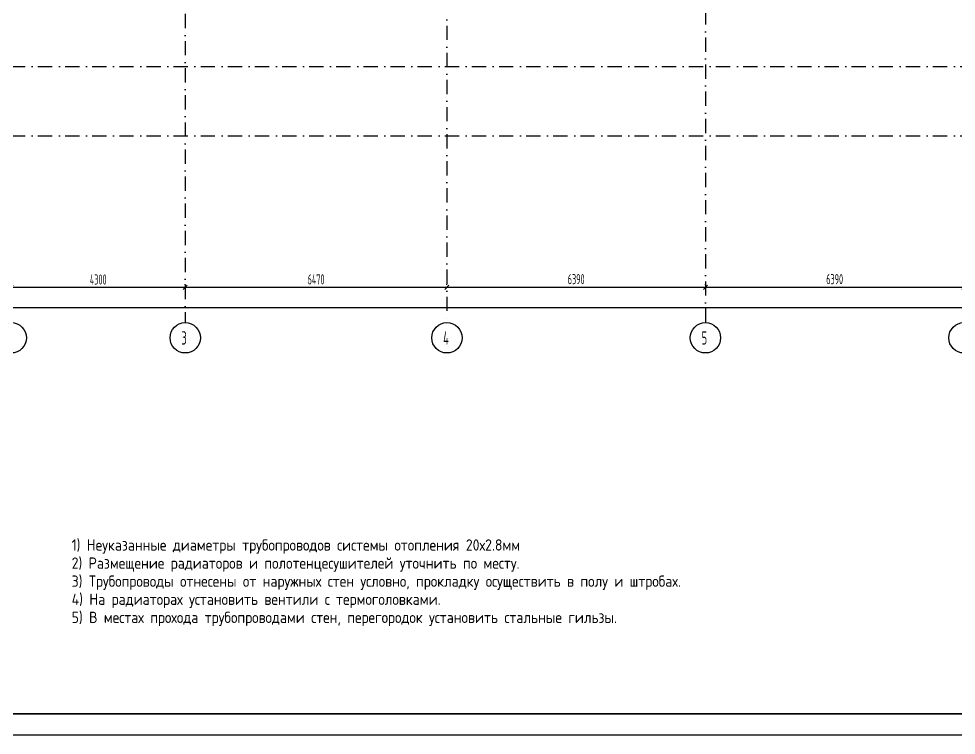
# Model space of a CAD drawing. Extents: x -1560602 to 321118, y -2308202 to -430103.
# Drawn here: x -1545839 to -1522665, y -2067694 to -2049970 of the extents above; entities that cross this region are included whole.
import ezdxf

# ---------------------------------------------------------------- set-up
doc = ezdxf.new("R2010")
doc.units = 0
doc.header["$MEASUREMENT"] = 0
doc.header["$PDSIZE"] = -5
doc.linetypes.add('Dot & Dashed', pattern=[670.277762, 352.777767, -176.388884, 0, -141.111112])
doc.linetypes.add('Штрихпунктирная', pattern=[0.670278, 0.352778, -0.176389, 0, -0.141111])
doc.layers.get('0').update_dxf_attribs({"color": 255, "linetype": 'CONTINUOUS'})
doc.layers.get('Defpoints').update_dxf_attribs({"linetype": 'CONTINUOUS'})
doc.layers.add('Оси', color=253, linetype='Dot & Dashed')
doc.layers.add('РАЗМЕРЫ', color=255, linetype='CONTINUOUS')
doc.styles.add('GOST 2.304', font='CS_Gost2304.shx', dxfattribs={"width": 0.7})
doc.styles.get("Standard").update_dxf_attribs({"font": 'spds.shx', "width": 0.7, "height": 250})
doc.styles.add('СГЕНЕРИР_СТИЛЬ_1', font='')
doc.styles.get('СГЕНЕРИР_СТИЛЬ_1').set_extended_font_data('GOST_type_A')
doc.dimstyles.new('SPDS', dxfattribs={"dimscale": 100, "dimtxt": 2.5, "dimasz": 1, "dimexe": 0.75, "dimexo": 0.625, "dimtad": 1, "dimdec": 0, "dimtxsty": 'GOST 2.304', "dimblk": 'OBLIQUE', "dimcen": 2.5, "dimdle": 1, "dimadec": 0, "dimazin": 2, "dimtfac": 0.75, "dimtdec": 0, "dimtmove": 0, "dimatfit": 0, "dimfxl": 1, "dimtolj": 1, "dimarcsym": 1})

# ---------------------------------------------------------------- blocks, each defined once
blk = doc.blocks.new('ARROWHEAD_6')
at = {"color": 0, "linetype": 'Continuous', "lineweight": 0}
for p, q in [((0, 0), (-1, 0)), ((-0.5, -0.5), (0.5, 0.5))]:
    blk.add_line(p, q, dxfattribs=at)
blk = doc.blocks.new('_Oblique')
at = {"color": 0, "linetype": 'ByBlock', "lineweight": -2}
blk.add_line((-0.5, -0.5), (0.5, 0.5), dxfattribs=at)
blk = doc.blocks.new('*D239')
at = {"layer": 'Defpoints', "color": 0, "transparency": 16777216}
for p in [(-1546025, -2056614), (-1541725, -2056614), (-1541725, -2056614)]:
    blk.add_point(p, dxfattribs=at)
at = {"layer": 'РАЗМЕРЫ', "color": 0, "lineweight": -2, "transparency": 16777216}
for p, q in [((-1546125, -2056614), (-1541625, -2056614)), ((-1546025, -2056551), (-1546025, -2056539)), ((-1541725, -2056676), (-1541725, -2056689))]:
    blk.add_line(p, q, dxfattribs=at)
at = {"layer": 'РАЗМЕРЫ', "color": 0, "lineweight": -2, "transparency": 16777216, "xscale": 100, "yscale": 100, "zscale": 100, "rotation": 180}
blk.add_blockref('_Oblique', (-1546025, -2056614), dxfattribs=at)
at = {"layer": 'РАЗМЕРЫ', "color": 0, "lineweight": -2, "transparency": 16777216, "xscale": 100, "yscale": 100, "zscale": 100}
blk.add_blockref('_Oblique', (-1541725, -2056614), dxfattribs=at)
at = {"layer": 'РАЗМЕРЫ', "color": 0, "transparency": 16777216, "insert": (-1543875, -2056421), "char_height": 250, "attachment_point": 5}
blk.add_mtext('\\A1;4300', dxfattribs=at)
blk = doc.blocks.new('*D240')
at = {"layer": 'Defpoints', "color": 0, "transparency": 16777216}
for p in [(-1541725, -2056614), (-1535255, -2056614), (-1535255, -2056614)]:
    blk.add_point(p, dxfattribs=at)
at = {"layer": 'РАЗМЕРЫ', "color": 0, "lineweight": -2, "transparency": 16777216}
for p, q in [((-1541825, -2056614), (-1535155, -2056614)), ((-1541725, -2056551), (-1541725, -2056539)), ((-1535255, -2056551), (-1535255, -2056539))]:
    blk.add_line(p, q, dxfattribs=at)
at = {"layer": 'РАЗМЕРЫ', "color": 0, "lineweight": -2, "transparency": 16777216, "xscale": 100, "yscale": 100, "zscale": 100, "rotation": 180}
blk.add_blockref('_Oblique', (-1541725, -2056614), dxfattribs=at)
at = {"layer": 'РАЗМЕРЫ', "color": 0, "lineweight": -2, "transparency": 16777216, "xscale": 100, "yscale": 100, "zscale": 100}
blk.add_blockref('_Oblique', (-1535255, -2056614), dxfattribs=at)
at = {"layer": 'РАЗМЕРЫ', "color": 0, "transparency": 16777216, "insert": (-1538490, -2056419), "char_height": 250, "attachment_point": 5}
blk.add_mtext('\\A1;6470', dxfattribs=at)
blk = doc.blocks.new('*D241')
at = {"layer": 'Defpoints', "color": 0, "transparency": 16777216}
for p in [(-1535255, -2056614), (-1528865, -2056614), (-1528865, -2056614)]:
    blk.add_point(p, dxfattribs=at)
at = {"layer": 'РАЗМЕРЫ', "color": 0, "lineweight": -2, "transparency": 16777216}
for p, q in [((-1535355, -2056614), (-1528765, -2056614)), ((-1535255, -2056551), (-1535255, -2056539)), ((-1528865, -2056676), (-1528865, -2056689))]:
    blk.add_line(p, q, dxfattribs=at)
at = {"layer": 'РАЗМЕРЫ', "color": 0, "lineweight": -2, "transparency": 16777216, "xscale": 100, "yscale": 100, "zscale": 100, "rotation": 180}
blk.add_blockref('_Oblique', (-1535255, -2056614), dxfattribs=at)
at = {"layer": 'РАЗМЕРЫ', "color": 0, "lineweight": -2, "transparency": 16777216, "xscale": 100, "yscale": 100, "zscale": 100}
blk.add_blockref('_Oblique', (-1528865, -2056614), dxfattribs=at)
at = {"layer": 'РАЗМЕРЫ', "color": 0, "transparency": 16777216, "insert": (-1532060, -2056412), "char_height": 250, "attachment_point": 5}
blk.add_mtext('\\A1;6390', dxfattribs=at)
blk = doc.blocks.new('*D242')
at = {"layer": 'Defpoints', "color": 0, "transparency": 16777216}
for p in [(-1528865, -2056614), (-1522475, -2056614), (-1522475, -2056614)]:
    blk.add_point(p, dxfattribs=at)
at = {"layer": 'РАЗМЕРЫ', "color": 0, "lineweight": -2, "transparency": 16777216}
for p, q in [((-1528965, -2056614), (-1522375, -2056614)), ((-1528865, -2056551), (-1528865, -2056539)), ((-1522475, -2056551), (-1522475, -2056539))]:
    blk.add_line(p, q, dxfattribs=at)
at = {"layer": 'РАЗМЕРЫ', "color": 0, "lineweight": -2, "transparency": 16777216, "xscale": 100, "yscale": 100, "zscale": 100, "rotation": 180}
blk.add_blockref('_Oblique', (-1528865, -2056614), dxfattribs=at)
at = {"layer": 'РАЗМЕРЫ', "color": 0, "lineweight": -2, "transparency": 16777216, "xscale": 100, "yscale": 100, "zscale": 100}
blk.add_blockref('_Oblique', (-1522475, -2056614), dxfattribs=at)
at = {"layer": 'РАЗМЕРЫ', "color": 0, "transparency": 16777216, "insert": (-1525670, -2056412), "char_height": 250, "attachment_point": 5}
blk.add_mtext('\\A1;6390', dxfattribs=at)
blk = doc.blocks.new('*D256')
at = {"layer": 'Defpoints', "color": 0, "transparency": 16777216}
for p in [(-1552135, -2057113), (-1483885, -2057113), (-1483885, -2057113)]:
    blk.add_point(p, dxfattribs=at)
at = {"layer": 'РАЗМЕРЫ', "color": 0, "lineweight": -2, "transparency": 16777216}
for p, q in [((-1552235, -2057113), (-1483785, -2057113)), ((-1552135, -2057051), (-1552135, -2057038)), ((-1483885, -2057051), (-1483885, -2057038))]:
    blk.add_line(p, q, dxfattribs=at)
at = {"layer": 'РАЗМЕРЫ', "color": 0, "lineweight": -2, "transparency": 16777216, "xscale": 100, "yscale": 100, "zscale": 100, "rotation": 180}
blk.add_blockref('_Oblique', (-1552135, -2057113), dxfattribs=at)
at = {"layer": 'РАЗМЕРЫ', "color": 0, "lineweight": -2, "transparency": 16777216, "xscale": 100, "yscale": 100, "zscale": 100}
blk.add_blockref('_Oblique', (-1483885, -2057113), dxfattribs=at)
at = {"layer": 'РАЗМЕРЫ', "color": 0, "transparency": 16777216, "insert": (-1518010, -2056911), "char_height": 250, "attachment_point": 5}
blk.add_mtext('\\A1;68250', dxfattribs=at)

msp = doc.modelspace()

# ---------------------------------------------------------------- linework, layer by layer
at = {"color": 0, "lineweight": 35, "ltscale": 100}
msp.add_line((-1477001.6, -2067163.2), (-1558501.6, -2067163.2), dxfattribs=at)
at = {"layer": 'Defpoints', "color": 0, "linetype": 'Continuous', "ltscale": 100}
msp.add_line((-1476440.2, -2067694.5), (-1560601.6, -2067694.5), dxfattribs=at)
at = {"layer": 'Оси', "color": 0, "linetype": 'Штрихпунктирная', "lineweight": -3, "ltscale": 1000}
for p, q in [((-1528864.7, -2032333.4), (-1528864.7, -2057488.4)), ((-1535254.7, -2033383.4), (-1535254.7, -2057488.4)), ((-1541724.7, -2034433.4), (-1541724.7, -2057488.4)), ((-1556760.1, -2051153.4), (-1479259.7, -2051153.4)), ((-1556760.1, -2052863.4), (-1479259.7, -2052863.4))]:
    msp.add_line(p, q, dxfattribs=at)
at = {"layer": 'Оси', "color": 0, "linetype": 'Continuous'}
for p, q in [((-1546024.6, -2056613.9), (-1541724.9, -2056613.9)), ((-1541724.6, -2056613.9), (-1535254.9, -2056613.9)), ((-1535254.6, -2056613.9), (-1528864.9, -2056613.9)), ((-1528864.6, -2056613.9), (-1522474.9, -2056613.9)), ((-1552134.6, -2057113.4), (-1483884.9, -2057113.4))]:
    msp.add_line(p, q, dxfattribs=at)
at = {"layer": 'Оси', "color": 0, "linetype": 'Continuous', "ltscale": 100}
for centre in [(-1546024.7, -2057863.4), (-1541724.7, -2057863.4), (-1535254.7, -2057863.4), (-1528864.7, -2057863.4), (-1522474.7, -2057863.4)]:
    msp.add_circle(centre, 375, dxfattribs=at)

# ---------------------------------------------------------------- block references
at = {"layer": 'Оси', "color": 0, "xscale": 0.1425, "yscale": 0.1425, "zscale": 0.1425}
for p in [(-1535254.7, -2056613.9), (-1528864.7, -2056613.9)]:
    msp.add_blockref('ARROWHEAD_6', p, dxfattribs=at)
at = {"layer": 'Оси', "color": 0, "xscale": 0.1425, "yscale": 0.1425, "zscale": 0.1425, "rotation": 180}
for p in [(-1535254.7, -2056613.9), (-1528864.7, -2056613.9)]:
    msp.add_blockref('ARROWHEAD_6', p, dxfattribs=at)

# ---------------------------------------------------------------- texts
at = {"color": 0, "lineweight": -3, "insert": (-1544531.3, -2062848.2), "char_height": 279.329, "width": 25418.482, "attachment_point": 1, "line_spacing_factor": 0.961203}
msp.add_mtext('{\\W1.1;1) Неуказанные диаметры трубопроводов системы отопления 20х2.8мм\\P2) Размещение радиаторов и полотенцесушителей уточнить по месту.\\P3) Трубопроводы отнесены от наружных стен условно, прокладку осуществить в полу и штробах.\\P4) На радиаторах установить вентили с термоголовками.\\P5) В местах прохода трубопроводами стен, перегородок установить стальные гильзы.}', dxfattribs=at)
at = {"layer": 'Оси', "color": 0, "linetype": 'Continuous', "width": 0.7}
for s, p in [('3', (-1541818.4, -2058030.8)), ('4', (-1535348.4, -2058030.8)), ('5', (-1528958.4, -2058030.8))]:
    msp.add_text(s, height=330, dxfattribs=at).set_placement(p)
at = {"layer": 'Оси', "color": 0, "ltscale": 100, "char_height": 0.23, "attachment_point": 5, "style": 'СГЕНЕРИР_СТИЛЬ_1'}
for s, insert in [('\\A1;4300000', (-1543874.7, -2056613.7)), ('\\A1;6470000', (-1538489.7, -2056613.7)), ('\\A1;6390000', (-1532059.7, -2056613.7)), ('\\A1;6390000', (-1525669.7, -2056613.7))]:
    msp.add_mtext(s, dxfattribs=dict(at, insert=insert))

# ---------------------------------------------------------------- dimensions: what is measured, and where the dimension line sits
at = {"layer": 'РАЗМЕРЫ', "color": 0}
for base, p1, p2, picture, middle in [((-1541724.7, -2056613.9), (-1546024.7, -2056613.9), (-1541724.7, -2056613.9), '*D239', (-1543874.7, -2056421.3)), ((-1535254.7, -2056613.9), (-1541724.7, -2056613.9), (-1535254.7, -2056613.9), '*D240', (-1538489.7, -2056419.2)), ((-1528864.7, -2056613.9), (-1535254.7, -2056613.9), (-1528864.7, -2056613.8), '*D241', (-1532059.7, -2056412)), ((-1522474.7, -2056613.9), (-1528864.7, -2056613.9), (-1522474.7, -2056613.9), '*D242', (-1525669.7, -2056412)), ((-1483884.9, -2057113.4), (-1552134.7, -2057113.4), (-1483884.9, -2057113.4), '*D256', (-1518009.8, -2056911.1))]:
    dim = msp.add_linear_dim(base=base, p1=p1, p2=p2, dimstyle='SPDS', override={"dimscale": 100, "dimlfac": 1, "dimtxsty": 'STANDARD', "dimtolj": 1}, dxfattribs=at)
    dim.commit()
    dim.dimension.update_dxf_attribs({"geometry": picture, "text_midpoint": middle})

doc.saveas('drawing.dxf')
